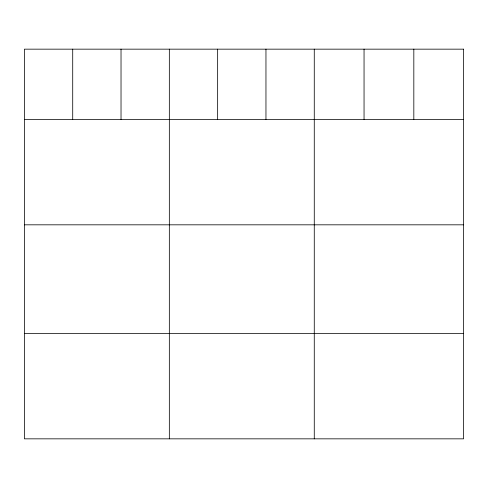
<?xml version="1.0" encoding="UTF-8"?>
<svg xmlns="http://www.w3.org/2000/svg" width="488" height="488" viewBox="0 0 488 488"><rect width="100%" height="100%" fill="white"/><g stroke="black" fill="none" stroke-linecap="round" stroke-linejoin="round"><path stroke-width="0.73" d="M24.4 119.401L463.6 119.401M24.4 224.822L463.6 224.822M24.4 333.426L463.6 333.426M413.824 49.16L413.824 119.401M364.048 49.16L364.048 119.401M314.272 49.16L314.272 438.84M265.96 49.16L265.96 119.401M217.648 49.16L217.648 119.401M169.336 49.16L169.336 438.84M121.024 49.16L121.024 119.401M72.712 49.16L72.712 119.401M463.6 49.16L24.4 49.16L24.4 438.84L463.6 438.84L463.6 49.16"/></g></svg>
